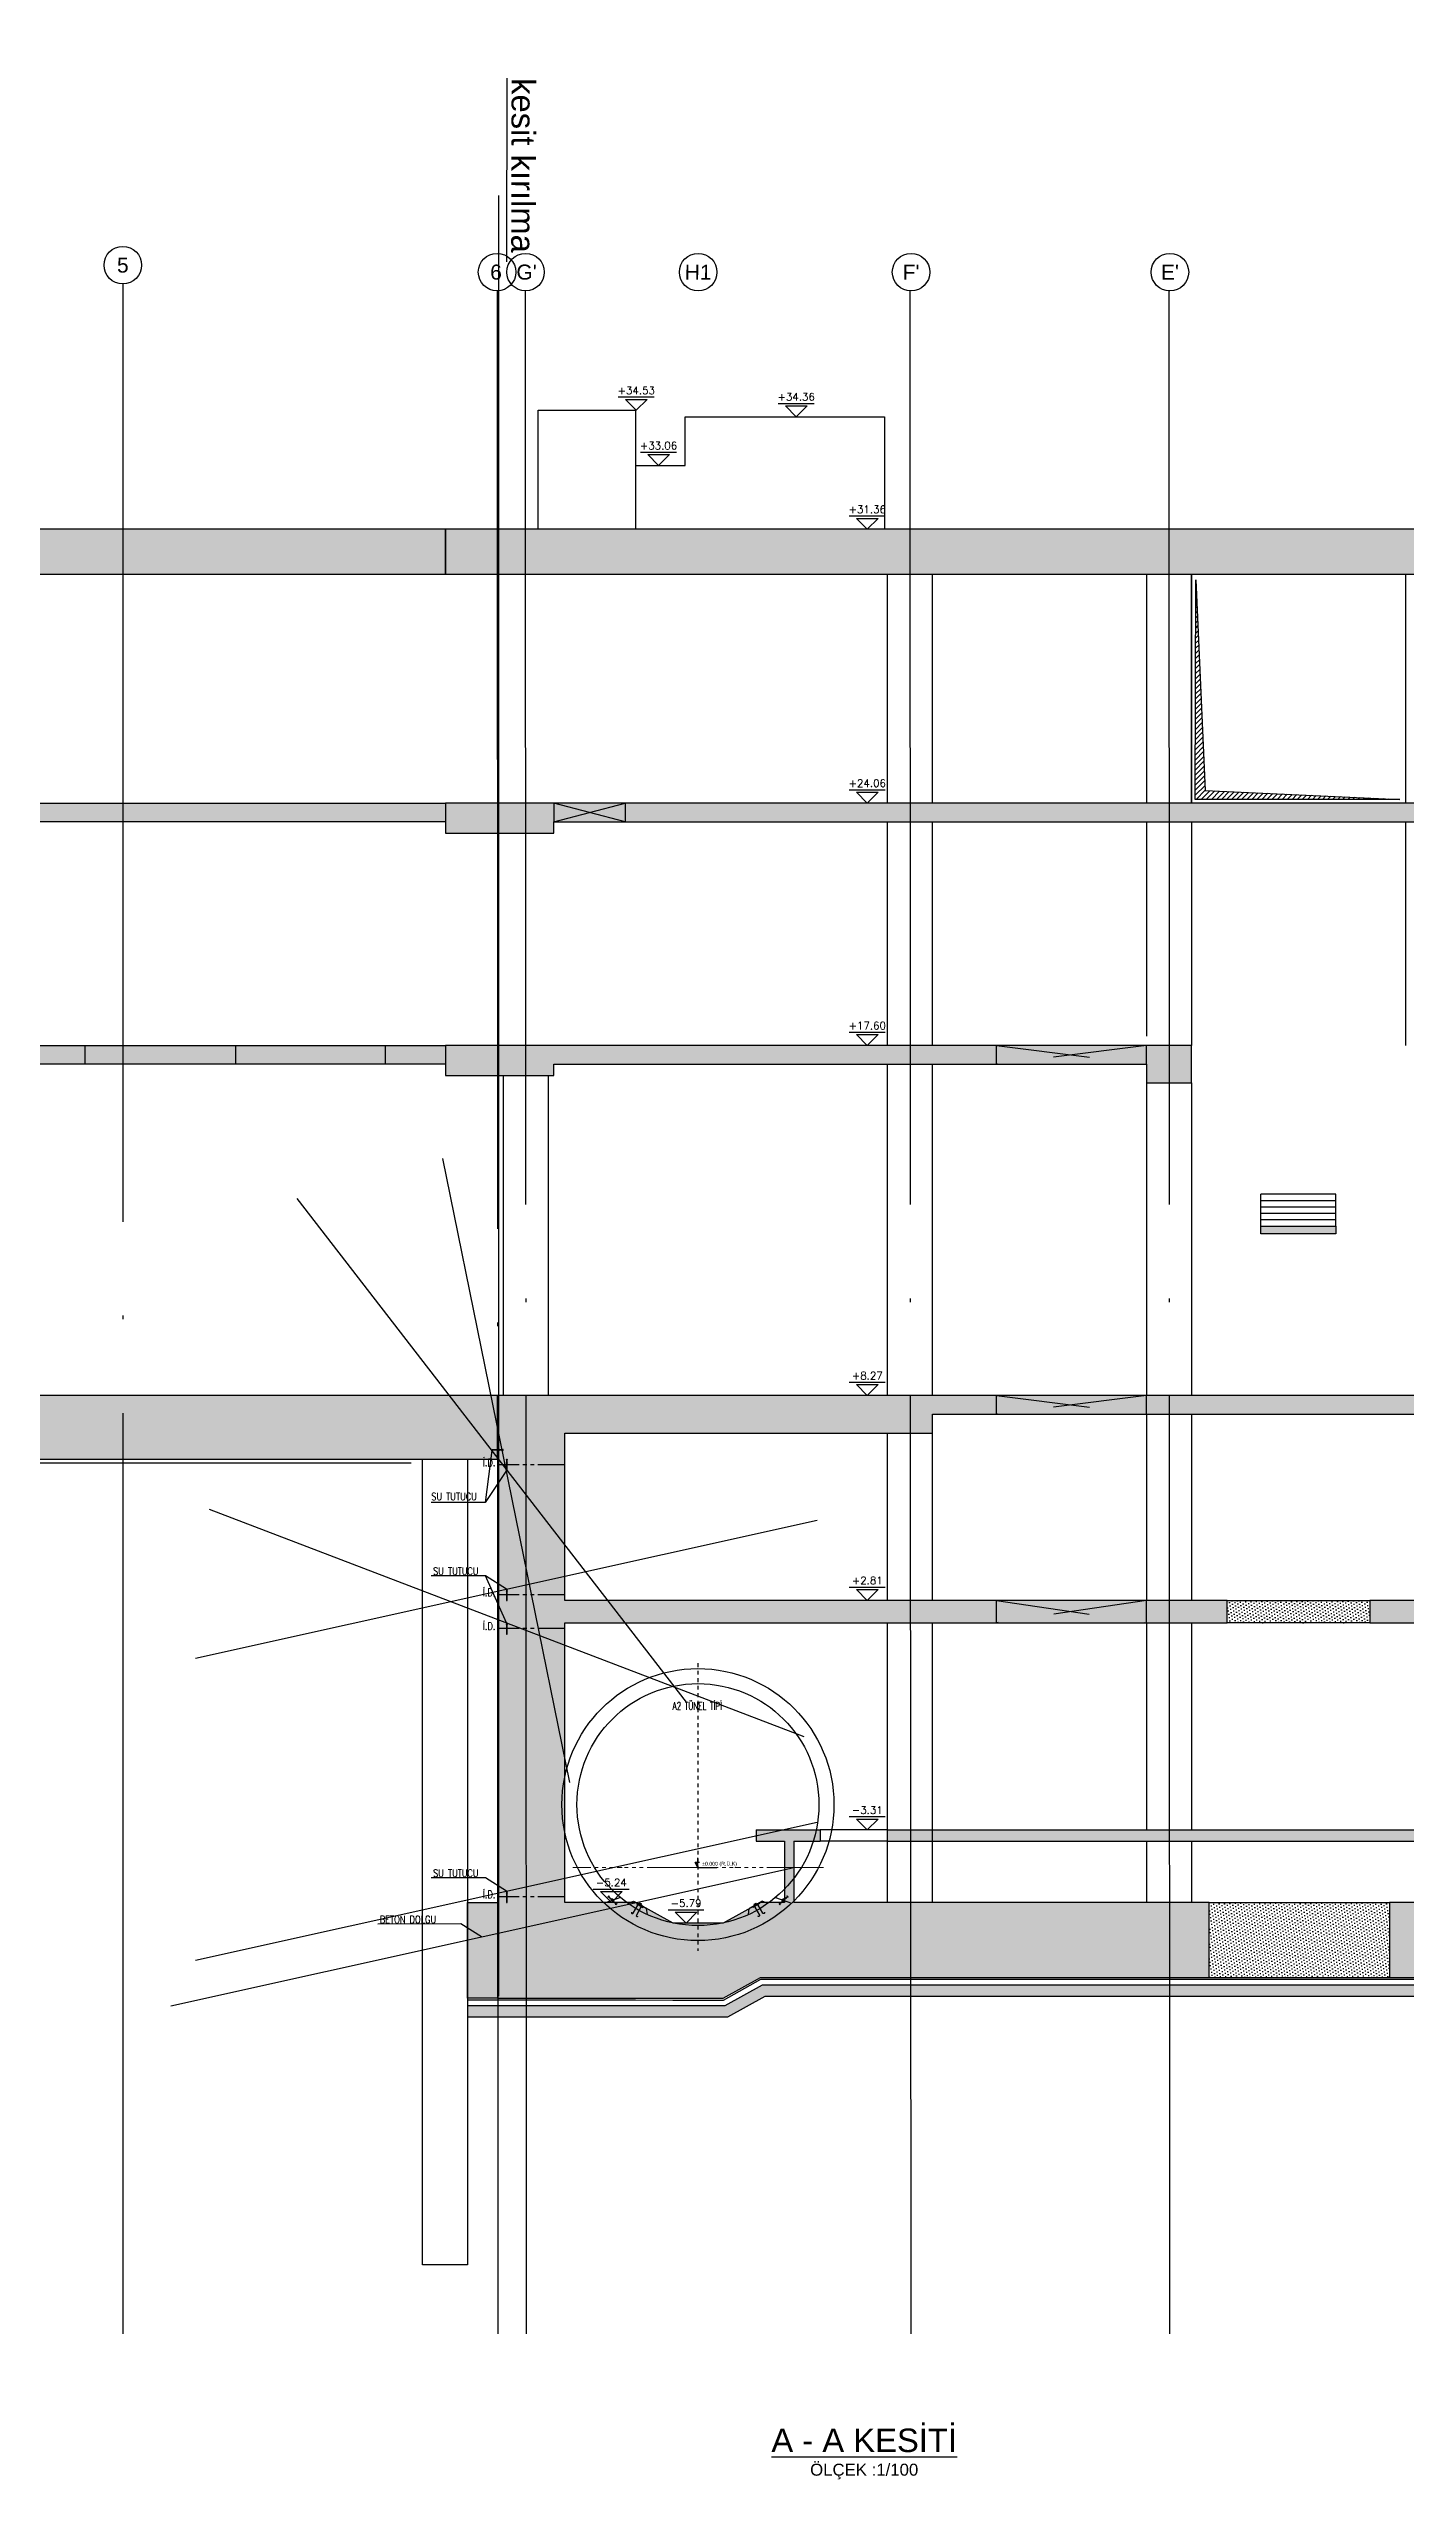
# Model space of a CAD drawing. Header units: millimetres. Extents: x 400408 to 401121, y 4543945 to 4544109.
# Drawn here: x 400607 to 400643.1, y 4543945 to 4544009.8 of the extents above; entities that cross this region are included whole.
import ezdxf
from ezdxf.enums import TextEntityAlignment as Align

# ---------------------------------------------------------------- set-up
doc = ezdxf.new("R2010")
doc.units = ezdxf.units.MM
for name, pattern in [('ACAD_ISO05W100', [33, 24, -3, 0, -3, 0, -3]), ('AKS', [3, 2.5, -0.25, 0, -0.25]), ('CIZGI', [0.4, 0.25, -0.15]), ('CONTINU', [0]), ('DASHDOT', [1, 0.5, -0.25, 0, -0.25]), ('DASHDOT2', [0.5, 0.25, -0.125, 0, -0.125]), ('HIDDEN2', [4.762499999999999, 3.175, -1.5875])]:
    doc.linetypes.add(name, pattern=pattern)
for name, color, linetype in [('aks prota', 2, 'AKS'), ('AXIS', 8, 'DASHDOT2'), ('boşluk prota', 2, 'Continuous'), ('boşluk taraması prota', 252, 'Continuous'), ('caks prota', 4, 'Continuous'), ('görünüş prota', 4, 'Continuous'), ('iderzi_PROTA', 3, 'Continuous'), ('inşaat derzi prota', 11, 'Continuous'), ('KALIP', 1, 'Continuous'), ('kesik prota', 2, 'CIZGI'), ('kesit prota', 1, 'Continuous'), ('kesit tarama prota', 252, 'Continuous'), ('KOT', 7, 'Continuous'), ('kot prota', 4, 'Continuous'), ('LINE V2', 7, 'Continuous'), ('not prota', 2, 'Continuous'), ('not yazısı prota', 6, 'Continuous'), ('not çizgisi prota', 4, 'Continuous'), ('OLCU', 5, 'Continuous'), ('PRT-CST-rc_level', 6, 'Continuous'), ('PRT-CST-rc_levermark', 4, 'Continuous'), ('st_s_su tutucu', 2, 'Continuous'), ('st_s_ölçü', 4, 'Continuous'), ('t35 prota', 3, 'Continuous'), ('taks prota', 7, 'Continuous'), ('tplan prota', 7, 'Continuous'), ('WATER STOP_B', 5, 'Continuous')]:
    doc.layers.add(name, color=color, linetype=linetype)
doc.layers.add('PRT-Geo-Axis', color=12, linetype='DASHDOT', lineweight=18)
doc.layers.add('PRT-KD-kazik', color=172, linetype='Continuous', lineweight=25)
doc.styles.add('Arial', font='Arial.ttf')
doc.styles.add('OLCU', font='romanstw.shx')
doc.styles.add('SIMPLXTW', font='simplxtw.shx', dxfattribs={"width": 0.6, "height": 125})
doc.styles.add('TAKS', font='Arial Unicode.ttf')
doc.styles.add('TEXT250', font='romanstw.shx', dxfattribs={"width": 0.8, "height": 25})
doc.styles.add('TSIMPLEX', font='romanstw.shx')
doc.styles.add('TUNNELCONSULT', font='Arial.ttf')
doc.dimstyles.new('1-50', dxfattribs={"dimtxt": 10, "dimasz": 4, "dimexe": 4, "dimexo": 8, "dimgap": 4, "dimtad": 1, "dimdec": 1, "dimrnd": 0.05, "dimzin": 9, "dimdsep": 46, "dimtxsty": 'OLCU', "dimblk1": 'OBLIQUE', "dimblk2": 'OBLIQUE', "dimsah": 1, "dimcen": 2, "dimdle": 4, "dimclrd": 4, "dimclre": 4, "dimclrt": 3, "dimadec": 1, "dimazin": 0, "dimtfac": 1, "dimtdec": 1, "dimtix": 1, "dimtmove": 2, "dimatfit": 3, "dimldrblk": 'OBLIQUE', "dimfxl": 1, "dimtvp": 1, "dimtolj": 1, "dimtzin": 1, "dimarcsym": 0})
pattern_1 = [(35.99999999998597, (401072.5913546431, 4543652.448542622), (-0.01454759243643788, 0.08754345112887252), [0, -0.07937499999999999])]

# ---------------------------------------------------------------- blocks, each defined once
blk = doc.blocks.new('KOTK5')
at = {"layer": 'PRT-CST-rc_levermark'}
blk.add_line((216.6666666667443, 160), (-213.3333333332557, 160), dxfattribs=at)
blk.add_lwpolyline([(130, 130), (-130, 130), (0, 0)], close=True, dxfattribs=at)
at = {"layer": 'PRT-CST-rc_level', "style": 'OLCU'}
blk.add_attdef('000.00', text='', height=90, dxfattribs=at).set_placement((0, 193.1381784435362), align=Align.CENTER)
blk = doc.blocks.new('_Oblique')
at = {"layer": 'st_s_ölçü', "lineweight": -2}
blk.add_line((-0.5, -0.5), (0.5, 0.5), dxfattribs=at)
blk = doc.blocks.new('D')
at = {"layer": 'st_s_su tutucu', "linetype": 'CONTINU', "ltscale": 0.2}
for p, q in [((-39987.83090962706, 52508.18991963421), (-39992.63090966878, 52508.18991966914)), ((-39992.63090966878, 52508.18991966914), (-39992.63090980848, 52507.38991968935)), ((-39992.63090980848, 52507.38991968935), (-39990.63090962501, 52506.05655179494)), ((-39990.6309096902, 52498.50671976196), (-39991.53117650332, 52498.50671977942)), ((-39991.53117650332, 52498.50671977942), (-39991.53117639622, 52497.87311976865)), ((-39991.53117639622, 52497.87311976865), (-39990.63090970417, 52497.87311978029)), ((-39990.63090980196, 52488.50671968629), (-39991.53117661508, 52488.50671963972)), ((-39991.53117661508, 52488.50671963972), (-39991.53117662905, 52487.87311965806)), ((-39991.53117662905, 52487.87311965806), (-39990.630909937, 52487.87311964059)), ((-39990.63090962501, 52506.05655179494), (-39990.6309096902, 52498.50671976196)), ((-39990.63090970417, 52497.87311978029), (-39990.63090980196, 52488.50671968629)), ((-39990.630909937, 52487.87311964059), (-39990.63090992199, 52478.65671955824)), ((-39989.83090974534, 52506.05655187643), (-39987.83090964103, 52507.38991968935)), ((-39989.83090955907, 52498.50671965136), (-39989.83090974534, 52506.05655187643)), ((-39988.9306429881, 52498.50671966883), (-39989.83090955907, 52498.50671965136)), ((-39989.83090992229, 52488.50671961062), (-39989.83090981984, 52497.87311973373)), ((-39989.83090981984, 52497.87311973373), (-39988.93064300207, 52497.87311962313)), ((-39988.93064335132, 52488.50671965136), (-39989.83090992229, 52488.50671961062)), ((-39989.83091007002, 52478.65671960481), (-39989.8309099316, 52487.87311978029)), ((-39989.8309099316, 52487.87311978029), (-39988.93064311383, 52487.87311964059)), ((-39988.93064300207, 52497.87311962313), (-39988.9306429881, 52498.50671966883)), ((-39988.93064311383, 52487.87311964059), (-39988.93064335132, 52488.50671965136)), ((-39987.83090964103, 52507.38991968935), (-39987.83090962706, 52508.18991963421)), ((-39992.63090980848, 52448.98991960261), (-39990.63090962501, 52450.32328749701)), ((-39992.63090966878, 52448.18991962282), (-39992.63090980848, 52448.98991960261)), ((-39987.83090962706, 52448.18991965774), (-39992.63090966878, 52448.18991962282)), ((-39990.63090992199, 52478.65671955824), (-39991.93117670823, 52478.6567195757)), ((-39991.93117670823, 52478.6567195757), (-39991.93117659182, 52477.72311959402)), ((-39991.93117659182, 52477.72311959402), (-39990.63090987367, 52477.72311951835)), ((-39991.53117661508, 52467.87311965223), (-39991.53117662905, 52468.5067196339)), ((-39991.53117662905, 52468.5067196339), (-39990.630909937, 52468.50671965136)), ((-39990.63090980196, 52467.87311960567), (-39991.53117661508, 52467.87311965223)), ((-39991.53117650332, 52457.87311951254), (-39991.53117639622, 52458.50671952331)), ((-39991.53117639622, 52458.50671952331), (-39990.63090970417, 52458.50671951166)), ((-39990.6309096902, 52457.87311953), (-39991.53117650332, 52457.87311951254)), ((-39990.630909937, 52468.50671965136), (-39990.63090992199, 52477.72311973372)), ((-39990.63090970417, 52458.50671951166), (-39990.63090980196, 52467.87311960567)), ((-39990.63090962501, 52450.32328749701), (-39990.6309096902, 52457.87311953)), ((-39988.53064343977, 52478.65671965137), (-39989.83091007002, 52478.65671960481)), ((-39989.83090998934, 52477.72311965805), (-39988.53064344908, 52477.72311964058)), ((-39989.83091007002, 52477.72311968715), (-39989.8309099316, 52468.50671951166)), ((-39989.8309099316, 52468.50671951166), (-39988.93064311383, 52468.50671965136)), ((-39988.93064335132, 52467.87311964059), (-39989.83090992229, 52467.87311968134)), ((-39989.83090992229, 52467.87311968134), (-39989.83090981984, 52458.50671955823)), ((-39989.83090981984, 52458.50671955823), (-39988.93064300207, 52458.50671966883)), ((-39988.9306429881, 52457.87311962313), (-39989.83090955907, 52457.87311964059)), ((-39989.83090955907, 52457.87311964059), (-39989.83090974534, 52450.32328741552)), ((-39989.83090974534, 52450.32328741552), (-39987.83090964103, 52448.98991960261)), ((-39988.93064311383, 52468.50671965136), (-39988.93064335132, 52467.87311964059)), ((-39988.93064300207, 52458.50671966883), (-39988.9306429881, 52457.87311962313)), ((-39988.53064344908, 52477.72311964058), (-39988.53064343977, 52478.65671965137)), ((-39987.83090964103, 52448.98991960261), (-39987.83090962706, 52448.18991965774))]:
    blk.add_line(p, q, dxfattribs=at)
blk = doc.blocks.new('KESITKOT')
at = {"layer": 'KOT', "linetype": 'Continuous'}
h = blk.add_hatch(dxfattribs=at)
h.set_pattern_fill('ANSI31', color=5, scale=200, angle=45, style=0)
h.set_pattern_definition([(90, (63253.65262141547, -35392.01672234735), (25, 5.329070518200751e-15), [])])
h.paths.add_polyline_path([(-149.9999999999854, 259.8076211353182), (1.455191522836685e-11, 259.8076211353182), (1.455191522836685e-11, 0)])
at = {"layer": 'KOT', "color": 4, "linetype": 'Continuous'}
for p, q in [((75, 259.8076211353182), (-150, 259.8076211353182)), ((0, 0), (-150, 259.8076211353182)), ((0, 0), (0, 519.6152422706364)), ((0, 0), (1000.000000000007, 0))]:
    blk.add_line(p, q, dxfattribs=at)
at = {"layer": 'KOT', "color": 7, "linetype": 'Continuous', "style": 'SIMPLXTW', "width": 0.7}
blk.add_attdef('%%P0.000', (216.1604628276546, 100), '', height=200, dxfattribs=at)
blk = doc.blocks.new('A$C05c5180b')
at = {"layer": 'AXIS', "color": 8, "linetype": 'DASHDOT', "ltscale": 3}
blk.add_line((909.3912549589586, 7722.44834685266), (909.3912549589586, 60.11717005832179), dxfattribs=at)
at = {"layer": 'KALIP'}
for p, q in [((-1158.216603603883, 1480.347913935642), (-1584.995128196402, 1325.013234358143)), ((-955.1455081848253, 1323.956508458934), (-805.5578237442824, 1383.127896259837)), ((-805.5578237442824, 1383.127896259837), (-459.0858499222377, 1183.234996546445)), ((2624.251440935739, 1383.127896259837), (2277.779467113636, 1183.234996546445)), ((2773.87997485706, 1323.94034990633), (2624.251440935739, 1383.127896259837)), ((2976.999113512487, 1480.347913935642), (3403.777638114319, 1325.013234358143)), ((-435.4375488256046, 1024.117156507506), (-459.0858499222377, 1183.234996546445)), ((2254.126142296038, 1024.083354348644), (2277.779467113636, 1183.234996546445))]:
    blk.add_line(p, q, dxfattribs=at)
at = {"layer": 'KALIP', "elevation": 1.568325220887654e-10}
for points in [[(-638.3178820060275, 1332.820720274904), (-658.307197091257, 1298.173479363119), (-606.3364765754086, 1268.18941344331), (-586.3470859328227, 1302.836785317777)], [(2457.011499197484, 1332.820720274904), (2477.000814282655, 1298.173479363119), (2425.030093766836, 1268.18941344331), (2405.04070312425, 1302.836785317777)]]:
    blk.add_lwpolyline(points, close=True, dxfattribs=at)
at = {"layer": 'KALIP'}
for radius in [3625.000000001637, 3225.000000001637]:
    blk.add_circle((909.3912549589586, 3955.348112577434), radius, dxfattribs=at)
at = {"layer": 'LINE V2', "color": 4, "elevation": 1.568325220887654e-10}
for points in [[(-728.9344752744364, 1315.831072640387), (-555.6984883634141, 1215.884622783684), (-545.7038433777343, 1233.208221474786), (-718.9398302887857, 1333.154671331489)], [(2547.628092465893, 1315.831072640387), (2374.392105554842, 1215.884622783684), (2364.397460569191, 1233.208221474786), (2537.633447480213, 1333.154671331489)]]:
    blk.add_lwpolyline(points, close=True, dxfattribs=at)
for points in [[(-861.3635213346279, 1086.293389983126, 0.9999999999999999), (-818.0545246068796, 1061.306777518941), (-695.6201235323388, 1273.5208614851, -0.414213562373095), (-668.3018798556004, 1280.849815190537), (-616.3310837822792, 1250.865880233527, -0.414213562373095), (-609.0021300768421, 1223.547636556745), (-731.436531151383, 1011.3335525906, 0.9999999999999999), (-688.1275344195601, 986.3469401240873, -0.9999999999999999)], [(2680.057138526085, 1086.293389983126, -0.9999999999999999), (2636.748141798336, 1061.306777518941), (2514.313740723795, 1273.5208614851, 0.414213562373095), (2486.995497046999, 1280.849815190537), (2435.024700973678, 1250.865880233527, 0.414213562373095), (2427.695747268241, 1223.547636556745), (2550.130148342781, 1011.3335525906, -0.9999999999999999), (2506.821151611017, 986.3469401240873, 0.9999999999999999)]]:
    blk.add_lwpolyline(points, format="xyb", dxfattribs=at)
at = {"layer": 'PRT-Geo-Axis', "linetype": 'DASHDOT', "ltscale": 3}
blk.add_line((4252.075579508499, 2280.348112586751), (-2415.337623733329, 2280.348112586747), dxfattribs=at)
at = {"layer": 'WATER STOP_B', "color": 3}
for points in [[(-1339.394592402969, 1404.533478117613, 0.5773502691895264), (-1338.563254702429, 1407.896345588633), (-1367.678902246902, 1435.901010371617, 0.5773502691896774), (-1371.006899756656, 1434.939536203816), (-1377.564772060156, 1408.412102845774, -0.5773502691898074), (-1380.892769569866, 1407.450628678002), (-1419.009971933134, 1444.113370697327), (-1423.690610489663, 1439.247044906377), (-1427.115489067583, 1442.541238392889), (-1422.434850510894, 1447.407564183657), (-1449.637249548163, 1473.571985399685), (-1454.317888104735, 1468.705659608793), (-1457.742766682612, 1471.999853095287), (-1453.062128125937, 1476.866178886157), (-1470.262310319697, 1493.410043686126), (-1487.868070861383, 1489.531594276574), (-1492.192412500066, 1493.690929486813), (-1467.236401238682, 1519.636979319323), (-1462.912059599825, 1515.477644109124), (-1466.102975109548, 1497.734385325213), (-1448.902792915716, 1481.190520524946), (-1444.222154359217, 1486.056846315747), (-1440.797275781253, 1482.762652829184), (-1445.477914337811, 1477.896327038306), (-1418.275515300644, 1451.731905822464), (-1413.594876744086, 1456.598231613334), (-1410.169998166166, 1453.304038126793), (-1414.850636722724, 1448.43771233593), (-1383.391193850926, 1418.178685792212, 0.5773502691899163), (-1380.06319634126, 1419.140159959941), (-1373.78243660451, 1444.546637494404, -0.5773502691894145), (-1370.454439094799, 1445.508111662122), (-1328.855492504255, 1405.496480362697, -0.5773502691898413), (-1329.686830204781, 1402.133612891666), (-1354.829865038613, 1394.86967161149, 0.5773502691890604), (-1355.661202739095, 1391.506804140474), (-1324.201759867297, 1361.247777596687), (-1319.521121310696, 1366.114103387543), (-1316.096242732703, 1362.819909901027), (-1320.776881289363, 1357.953584110179), (-1293.574482252297, 1331.789162894293), (-1288.893843695594, 1336.655488685061), (-1285.468965117645, 1333.361295198512), (-1290.149603674334, 1328.494969407708), (-1272.949421480414, 1311.951104607484), (-1255.343660938932, 1315.829554017389), (-1251.019319300191, 1311.67021880703), (-1275.975330561603, 1285.724168974415), (-1280.299672200374, 1289.88350418468), (-1277.108756690868, 1307.626762968932), (-1294.308938884627, 1324.170627768959), (-1298.989577441171, 1319.304301978085), (-1302.414456019018, 1322.598495464601), (-1297.733817462387, 1327.464821255366), (-1324.936216499598, 1353.629242471434), (-1329.616855056142, 1348.762916680564), (-1333.041733634003, 1352.05711016705), (-1328.361095077344, 1356.923435957873), (-1366.478297440597, 1393.586177977104, -0.5773502691892097), (-1365.646959740101, 1396.949045448149)], [(3158.177102320886, 1404.533478117613, -0.5773502691895264), (3157.345764620346, 1407.896345588633), (3186.461412164819, 1435.901010371617, -0.5773502691896774), (3189.789409674573, 1434.939536203816), (3196.347281978073, 1408.412102845774, 0.5773502691898074), (3199.675279487783, 1407.450628678002), (3237.792481851051, 1444.113370697327), (3242.47312040758, 1439.247044906377), (3245.8979989855, 1442.541238392889), (3241.217360428811, 1447.407564183657), (3268.41975946608, 1473.571985399685), (3273.100398022652, 1468.705659608793), (3276.525276600529, 1471.999853095287), (3271.844638043855, 1476.866178886157), (3289.044820237614, 1493.410043686126), (3306.6505807793, 1489.531594276574), (3310.974922417983, 1493.690929486813), (3286.0189111566, 1519.636979319323), (3281.694569517742, 1515.477644109124), (3284.885485027466, 1497.734385325213), (3267.685302833634, 1481.190520524946), (3263.004664277134, 1486.056846315747), (3259.57978569917, 1482.762652829184), (3264.260424255728, 1477.896327038306), (3237.058025218561, 1451.731905822464), (3232.377386662003, 1456.598231613334), (3228.952508084083, 1453.304038126793), (3233.633146640641, 1448.43771233593), (3202.173703768844, 1418.178685792212, -0.5773502691899163), (3198.845706259177, 1419.140159959941), (3192.564946522427, 1444.546637494404, 0.5773502691894145), (3189.236949012717, 1445.508111662122), (3147.638002422173, 1405.496480362697, 0.5773502691898413), (3148.469340122698, 1402.133612891666), (3173.61237495653, 1394.86967161149, -0.5773502691890604), (3174.443712657012, 1391.506804140474), (3142.984269785215, 1361.247777596687), (3138.303631228613, 1366.114103387543), (3134.87875265062, 1362.819909901027), (3139.55939120728, 1357.953584110179), (3112.356992170215, 1331.789162894293), (3107.676353613511, 1336.655488685061), (3104.251475035562, 1333.361295198512), (3108.932113592251, 1328.494969407708), (3091.731931398332, 1311.951104607484), (3074.126170856849, 1315.829554017389), (3069.801829218108, 1311.67021880703), (3094.75784047952, 1285.724168974415), (3099.082182118291, 1289.88350418468), (3095.891266608785, 1307.626762968932), (3113.091448802545, 1324.170627768959), (3117.772087359088, 1319.304301978085), (3121.196965936935, 1322.598495464601), (3116.516327380305, 1327.464821255366), (3143.718726417515, 1353.629242471434), (3148.399364974059, 1348.762916680564), (3151.824243551921, 1352.05711016705), (3147.143604995261, 1356.923435957873), (3185.260807358514, 1393.586177977104, 0.5773502691892097), (3184.429469658018, 1396.949045448149)]]:
    blk.add_lwpolyline(points, format="xyb", close=True, dxfattribs=at)
at = {"layer": 'OLCU'}
ref = blk.add_blockref('KESITKOT', (909.3912549589586, 2280.348112586749), dxfattribs=dict(at, xscale=0.4999999999987873, yscale=0.4999999999987873, zscale=0.4999999999987873))
ref.add_attrib('%%P0.000', '%%P0.000 (R.Ü.K)', (1017.471486372786, 2330.348112586749), dxfattribs={"layer": 'KOT', "color": 1, "linetype": 'Continuous', "height": 100, "style": 'TUNNELCONSULT'})
at = {"layer": 'not prota', "style": 'TEXT250', "width": 0.7}
blk.add_text('A2 TÜNEL TİPİ', height=200, dxfattribs=at).set_placement((891.3685132012033, 6585.382700727812), align=Align.MIDDLE_CENTER)

msp = doc.modelspace()

# ---------------------------------------------------------------- hatches: boundary and pattern name
at = {"layer": 'boşluk taraması prota', "ltscale": 2}
h = msp.add_hatch(dxfattribs=at)
h.set_pattern_fill('ANSI31', color=256, scale=0.03, angle=-3.318590754639033e-11, style=0)
h.set_pattern_definition([(44.99999999996676, (399935.3032164125, 4543578.500397612), (-0.06735192090797963, 0.06735192090805767), [])])
h.paths.add_polyline_path([(400637.5414082185, 4543995.63605082), (400637.793693764, 4543990.02569991), (400642.9775949974, 4543989.788345274), (400637.5275949974, 4543989.788345274)])
at = {"layer": 'kesit tarama prota'}
h = msp.add_hatch(color=256, dxfattribs=at)
h.dxf.hatch_style = 1
h.paths.add_polyline_path([(400617.5417385608, 4543996.988345273), (400581.4643652802, 4543996.988345273), (400581.4643652801, 4543980.698343638), (400581.0643652802, 4543980.698345273), (400581.0643652802, 4543980.298345272), (400582.6643652801, 4543980.298345272), (400582.6643652801, 4543982.728345273), (400582.8920645024, 4543982.728345273), (400582.8920645024, 4543983.228345273), (400582.6643652801, 4543983.228345273), (400582.6643652801, 4543989.188345273), (400617.5417385608, 4543989.188345797), (400617.5417385608, 4543989.688345798), (400582.6643652801, 4543989.688345273), (400582.6643652801, 4543995.788345273), (400617.5417385608, 4543995.788345273)])
h = msp.add_hatch(color=256, dxfattribs=at)
h.dxf.hatch_style = 1
h.paths.add_polyline_path([(400661.6275965497, 4543996.988345273), (400617.5417385608, 4543996.988345273), (400617.5417385608, 4543995.788345273), (400660.1275965497, 4543995.788345273), (400660.1275965497, 4543973.898806259), (400659.8275965496, 4543973.898806259), (400659.8275965496, 4543968.438345272), (400642.1776252344, 4543968.438345273), (400642.1776252344, 4543967.838345272), (400650.6264709668, 4543967.838345272), (400650.6267896826, 4543967.238345396), (400651.2275949974, 4543967.238345396), (400651.2275949974, 4543967.838345272), (400653.6275965496, 4543967.838345272), (400653.6275965496, 4543966.538345273), (400654.2275965497, 4543966.538345273), (400654.2275965497, 4543967.838345272), (400659.8275965496, 4543967.838345272), (400659.8275965496, 4543960.388345272), (400657.9360323757, 4543960.388345272), (400656.9467368784, 4543959.838341961), (400655.606647625, 4543959.838341961), (400654.6173484817, 4543960.388345272), (400653.9770170245, 4543960.388345272), (400653.9770170245, 4543962.018345272), (400654.727594998, 4543962.018345272), (400654.727594998, 4543962.318345273), (400653.0276280733, 4543962.318345273), (400653.0276280733, 4543962.018345272), (400653.7270170318, 4543962.018345272), (400653.7270170318, 4543960.388345272), (400642.7018709704, 4543960.388345272), (400642.7018709704, 4543958.388345272), (400654.098772791, 4543958.388345272), (400655.0880719344, 4543957.838341961), (400657.4653142396, 4543957.838341961), (400658.4546097369, 4543957.838345272), (400661.6275965497, 4543957.838345272)])
h = msp.add_hatch(color=256, dxfattribs=at)
h.dxf.hatch_style = 1
h.paths.add_polyline_path([(400654.5275965498, 4543989.688315195), (400617.5417385608, 4543989.688346444), (400617.5417385608, 4543988.888345778), (400620.4280279036, 4543988.888345778), (400620.4280279036, 4543989.18834501), (400654.0275970218, 4543989.188315633), (400654.0275965495, 4543988.688200257), (400654.5275965485, 4543988.688200257)])
h = msp.add_hatch(dxfattribs=at)
h.set_pattern_fill('DOTS', color=2, scale=0.04999999999999999, angle=35.99999999998597)
h.set_pattern_definition(pattern_1)
h.paths.add_polyline_path([(400607.9420715999, 4543983.228345273), (400599.9420715997, 4543983.228345273), (400599.9420715997, 4543982.728345273), (400607.9420715999, 4543982.728345273)])
h.paths.add_polyline_path([(400615.9416740153, 4543983.228345273), (400611.9420715997, 4543983.228345273), (400611.9420715997, 4543982.728345273), (400615.9416740153, 4543982.728345273)])
h = msp.add_hatch(color=256, dxfattribs=at)
h.dxf.hatch_style = 1
h.paths.add_polyline_path([(400607.9420715999, 4543983.228345273), (400611.9420715997, 4543983.228345273), (400611.9420715997, 4543982.728345273), (400607.9420715999, 4543982.728345273)])
h = msp.add_hatch(color=256, dxfattribs=at)
h.dxf.hatch_style = 1
h.paths.add_polyline_path([(400615.9416740153, 4543983.228345273), (400617.5417385608, 4543983.228345273), (400617.5417385608, 4543982.728345273), (400615.9416740153, 4543982.728345273)])
h = msp.add_hatch(color=256, dxfattribs=at)
h.dxf.hatch_style = 1
h.paths.add_polyline_path([(400637.4276821374, 4543983.228345273), (400617.5417385608, 4543983.228345273), (400617.5417385608, 4543982.428345273), (400620.4280279036, 4543982.428345273), (400620.4280279036, 4543982.728345273), (400636.2275950006, 4543982.728345273), (400636.2275949973, 4543982.228345273), (400637.4276821374, 4543982.228345273)])
h = msp.add_hatch(color=256, dxfattribs=at)
h.dxf.hatch_style = 1
h.paths.add_polyline_path([(400641.2746821328, 4543978.410645274), (400639.2746821329, 4543978.410645274), (400639.2746821329, 4543978.210645273), (400641.2746821328, 4543978.210645273)], flags=17)
h = msp.add_hatch(color=256, dxfattribs=at)
h.dxf.hatch_style = 1
h.paths.add_polyline_path([(400618.9275949975, 4543973.898345273), (400582.6643652801, 4543973.898345273), (400582.6643652801, 4543974.598338735), (400581.06436528, 4543974.598346907), (400581.06436528, 4543974.198346907), (400581.4643652801, 4543974.198346907), (400581.4643652801, 4543972.198345273), (400618.9275949975, 4543972.198345273)])
h = msp.add_hatch(color=256, dxfattribs=at)
h.dxf.hatch_style = 1
h.paths.add_polyline_path([(400654.2275949972, 4543973.898345273), (400618.9275949975, 4543973.898345273), (400618.9275949975, 4543957.838345272), (400624.9413176618, 4543957.838345272), (400625.9369253646, 4543958.388345272), (400637.9018709689, 4543958.388345272), (400637.9018709689, 4543960.388345272), (400626.8270178208, 4543960.388345272), (400626.8270178208, 4543962.018345272), (400627.5280944297, 4543962.018345272), (400627.5280944297, 4543962.318345273), (400625.8275949973, 4543962.318345273), (400625.8275949973, 4543962.018345272), (400626.5770178282, 4543962.018345272), (400626.5770178282, 4543960.388345272), (400625.9369253646, 4543960.388345272), (400624.9413176618, 4543959.83533184), (400623.6120619539, 4543959.83533184), (400622.6173521275, 4543960.388345272), (400620.7275949974, 4543960.388345272), (400620.7275949974, 4543967.838345272), (400638.3776252331, 4543967.838345272), (400638.3776252331, 4543968.438345273), (400620.7275949986, 4543968.438345273), (400620.7275949986, 4543972.898345273), (400630.5275949975, 4543972.898345273), (400630.5275949975, 4543973.398345273), (400654.2275949972, 4543973.398345273)])
h = msp.add_hatch(dxfattribs=at)
h.set_pattern_fill('DOTS', color=2, scale=0.04999999999999999, angle=35.99999999998597)
h.set_pattern_definition(pattern_1)
h.paths.add_polyline_path([(400638.3776252331, 4543968.438345273), (400638.3776252331, 4543967.838345272), (400642.1776252344, 4543967.838345272), (400642.1776252344, 4543968.438345273)])
h = msp.add_hatch(color=256, dxfattribs=at)
h.dxf.hatch_style = 1
h.paths.add_polyline_path([(400651.2276271574, 4543962.318345273), (400629.3275949975, 4543962.318345273), (400629.3275949975, 4543962.018345272), (400651.2276271574, 4543962.018345272)])
h = msp.add_hatch(color=256, dxfattribs=at)
h.dxf.hatch_style = 1
h.paths.add_polyline_path([(400618.9275949975, 4543960.388345272), (400618.1275965513, 4543960.38834527), (400618.1275965513, 4543957.838345272), (400618.9275949975, 4543957.838345272)])
h = msp.add_hatch(dxfattribs=at)
h.set_pattern_fill('DOTS', color=2, scale=0.04999999999999999, angle=35.99999999998597)
h.set_pattern_definition([(35.99999999998597, (400679.3246559628, 4543652.448542622), (-0.01454759243643788, 0.08754345112887252), [0, -0.07937499999999999])])
h.paths.add_polyline_path([(400642.7018709704, 4543960.388345272), (400637.9018709689, 4543960.388345272), (400637.9018709689, 4543958.388345272), (400642.7018709704, 4543958.388345272)])
h = msp.add_hatch(dxfattribs=at)
h.set_pattern_fill('AR-CONC', color=253, scale=0.001, angle=-3.318590754639033e-11)
h.set_pattern_definition([(49.99999999996679, (401072.5913546429, 4543652.448542622), (0.1821846689959948, -0.01593908553900858), [0.01904999999999994, -0.2095499999999993]), (354.9999999999667, (401072.5913546429, 4543652.448542622), (-0.03524342142485872, 0.1910568452390556), [0.01523999999999996, -0.1676405841699993]), (100.4514446999667, (401072.6065366499, 4543652.447214369), (0.1469412470904547, 0.17511775191211), [0.01619000879999999, -0.1780902445999999]), (46.18419999996681, (401072.5913546429, 4543652.499342622), (0.2710790408921057, -0.04204232793288412), [0.028575, -0.314325]), (96.63555760996665, (401072.6139445429, 4543652.495839122), (0.2374041340516463, 0.2474261245975841), [0.02428502313999998, -0.2671356081599999]), (351.1841511699668, (401072.5913546429, 4543652.499342622), (0.2374041340651203, 0.2474261245853952), [0.02285996707, -0.2514597319199999]), (20.9999999999668, (401072.6167546429, 4543652.486642621), (0.1516143912690733, -0.1022651981871754), [0.01904999999999994, -0.2095499999999994]), (325.9999999999668, (401072.6167546429, 4543652.486642621), (0.06180202834775373, 0.1841879661222835), [0.01523999999999999, -0.1676399999999998]), (71.45144499996682, (401072.6293891755, 4543652.478120522), (0.2134164192787636, 0.08192276888578164), [0.01619000880000001, -0.1780899376]), (37.49999999996677, (401072.5913546429, 4543652.448542622), (0.003088603250640793, 0.08455503887315134), [0, -0.1656079999999998, 0, -0.1701799999999998, 0, -0.1682749999999998]), (7.499999999966815, (401072.5913546429, 4543652.448542622), (0.06681966251036377, 0.1001805748180808), [0, -0.0970279999999996, 0, -0.1617979999999992, 0, -0.06413499999999972]), (327.4999999999667, (401072.5347126428, 4543652.448542622), (0.1355905951668681, -0.005728743992751965), [0, -0.06349999999999999, 0, -0.1981199999999999, 0, -0.26289]), (317.4999999999667, (401072.5093126429, 4543652.448542622), (0.1481291813860328, 0.02542649103324725), [0, -0.08255, 0, -0.131572, 0, -0.18669])])
h.paths.add_polyline_path([(400654.046915222, 4543958.188345273), (400625.988742219, 4543958.188345273), (400624.9931345162, 4543957.63533184), (400623.5602042179, 4543957.63533184), (400622.5654943914, 4543957.638345272), (400618.1275965535, 4543957.638345273), (400618.1275965535, 4543957.338345272), (400622.4877077873, 4543957.338345272), (400623.4824176137, 4543957.33533184), (400625.0708597979, 4543957.33533184), (400626.0664675006, 4543957.888345272), (400653.9691288684, 4543957.888345272), (400654.9584280117, 4543957.338341961), (400657.5949585798, 4543957.338341961), (400658.5842540771, 4543957.338345272), (400662.4275963358, 4543957.338345272), (400662.4275963358, 4543957.638345272), (400658.5064674729, 4543957.638345272), (400657.5171719756, 4543957.63834196), (400655.0362143653, 4543957.63834196)])

# ---------------------------------------------------------------- linework, layer by layer
at = {"layer": 'aks prota', "ltscale": 10}
for p, q in [((400608.9424138282, 4544003.528703191), (400608.942413828, 4543948.887644826)), ((400618.917702121, 4544003.342611585), (400618.942413828, 4543948.887644826)), ((400619.7022687406, 4543948.887642422), (400619.6775570334, 4544003.342609181)), ((400629.9521482146, 4543948.887644826), (400629.9274365075, 4544003.342611585)), ((400636.8519603614, 4543948.887644826), (400636.8272486543, 4544003.342611585))]:
    msp.add_line(p, q, dxfattribs=at)
at = {"layer": 'boşluk prota', "ltscale": 0.05}
msp.add_lwpolyline([(400637.5414082185, 4543995.63605082), (400637.793693764, 4543990.02569991), (400642.9775949974, 4543989.788345274), (400637.5275949974, 4543989.788345274)], close=True, dxfattribs=at)
at = {"layer": 'caks prota', "ltscale": 0.05}
for centre in [(400608.9424138282, 4544004.028703191), (400618.917702121, 4544003.842611585), (400619.6775771976, 4544003.842609183), (400624.2775949971, 4544003.842000542), (400629.9521482144, 4544003.842000542), (400636.8519603613, 4544003.842000542)]:
    msp.add_circle(centre, 0.4999999999999999, dxfattribs=at)
at = {"layer": 'görünüş prota'}
for p, q in [((400620.0122761853, 4543996.988345273), (400620.0122848383, 4544000.158345273)), ((400622.6120003985, 4543996.988345273), (400622.6120003985, 4544000.158345273)), ((400629.2469969502, 4543999.988345273), (400629.2469969502, 4543996.988345273)), ((400629.3275949973, 4543989.688345273), (400629.3275949973, 4543995.788345273)), ((400630.5275949974, 4543989.688345273), (400630.5275949974, 4543995.788345273)), ((400636.2275949973, 4543995.788345273), (400636.2275949973, 4543989.688345273)), ((400637.4275949974, 4543995.788345273), (400637.4275949974, 4543989.688345273)), ((400643.1275949973, 4543995.788345273), (400643.1275949973, 4543989.688345274)), ((400629.3275949973, 4543983.228345274), (400629.3275949973, 4543989.188345273)), ((400630.5275949974, 4543983.228345274), (400630.5275949974, 4543989.188345273)), ((400636.2275949973, 4543989.188345273), (400636.2275949973, 4543983.478345273)), ((400637.4275949974, 4543989.188345273), (400637.4275949974, 4543983.228345274)), ((400643.1275949973, 4543989.188345274), (400643.1275949973, 4543983.228345274)), ((400619.077594997, 4543982.428345273), (400619.077594997, 4543973.898345273)), ((400620.2775949971, 4543982.428345273), (400620.2775949971, 4543973.898345273)), ((400629.3275949974, 4543973.898345273), (400629.3275949975, 4543982.728345273)), ((400630.5275949975, 4543973.898345273), (400630.5275949975, 4543982.728345273)), ((400636.2275949974, 4543982.228345273), (400636.2275949974, 4543973.898345273)), ((400637.4275949974, 4543982.228345273), (400637.4275949974, 4543973.898345273)), ((400636.2275949974, 4543973.398345273), (400636.2275949974, 4543968.438345273)), ((400637.4275949975, 4543973.398345273), (400637.4275949975, 4543968.438345273)), ((400629.3275949974, 4543968.438345273), (400629.3275949974, 4543972.898345273)), ((400630.5275949975, 4543968.438345273), (400630.5275949975, 4543972.898345273)), ((400629.3275949974, 4543962.318345273), (400629.3275949974, 4543967.838345272)), ((400630.5275949975, 4543962.318345273), (400630.5275949975, 4543967.838345272)), ((400636.2275949974, 4543967.838345272), (400636.2275949974, 4543962.318345273)), ((400637.4275949975, 4543967.838345272), (400637.4275949975, 4543962.318345273)), ((400630.5275949975, 4543960.388345272), (400630.5275949975, 4543962.318345273)), ((400629.3275949974, 4543960.388345272), (400629.3275949974, 4543962.018345272)), ((400636.2275949974, 4543962.018345272), (400636.2275949974, 4543960.388345272)), ((400637.4275949975, 4543962.018345272), (400637.4275949975, 4543960.388345272))]:
    msp.add_line(p, q, dxfattribs=at)
at = {"layer": 'görünüş prota', "color": 4}
for p, q in [((400641.2746821328, 4543979.260645273), (400639.2746821329, 4543979.260645273)), ((400641.2746821328, 4543979.090645273), (400639.2746821329, 4543979.090645273)), ((400641.2746821328, 4543978.920645273), (400639.2746821329, 4543978.920645273)), ((400641.2746821328, 4543978.750645273), (400639.2746821329, 4543978.750645273)), ((400641.2746821328, 4543978.580645273), (400639.2746821329, 4543978.580645273))]:
    msp.add_line(p, q, dxfattribs=at)
at = {"layer": 'görünüş prota'}
for points in [[(400620.0122761853, 4544000.158345273), (400622.6120003985, 4544000.158345273)], [(400622.6287469318, 4543998.688562678), (400623.9315360184, 4543998.688562678), (400623.9315360184, 4543999.988345273), (400629.2469969502, 4543999.988345273)], [(400599.9420715997, 4543983.228345273), (400607.9420715999, 4543983.228345273)], [(400611.9420715997, 4543983.228345273), (400615.9416740153, 4543983.228345273)], [(400607.9420715999, 4543982.728345273), (400599.9420715997, 4543982.728345273)], [(400615.9416740153, 4543982.728345273), (400611.9420715997, 4543982.728345273)], [(400616.6275964241, 4543972.098345271), (400581.3643652801, 4543972.098345272), (400581.3643652801, 4543972.198345273)], [(400638.3776252331, 4543968.438345273), (400642.1776252344, 4543968.438345273)], [(400642.1776252344, 4543967.838345272), (400638.3776252331, 4543967.838345272)], [(400637.9018709689, 4543960.388345272), (400642.7018709704, 4543960.388345272)], [(400618.1275965532, 4543957.788345269), (400622.6043876935, 4543957.788345273), (400623.5990975198, 4543957.78533184), (400624.9542718755, 4543957.78533184), (400625.9498795781, 4543958.338345272), (400654.0858083988, 4543958.338345272), (400655.075107542, 4543957.788341961), (400657.4782786735, 4543957.788341961), (400658.4675741708, 4543957.788345273), (400662.4275963358, 4543957.788345273)], [(400637.9018709689, 4543958.388345272), (400642.7018709704, 4543958.388345272)], [(400618.1275965534, 4543957.638345269), (400622.5654943914, 4543957.638345272), (400623.5602042179, 4543957.63533184), (400624.9931345162, 4543957.63533184), (400625.988742219, 4543958.188345273), (400654.046915222, 4543958.188345273), (400655.0362143653, 4543957.63834196), (400657.5171719756, 4543957.63834196), (400658.5064674729, 4543957.638345272), (400662.4275963358, 4543957.638345272)], [(400618.1275965536, 4543957.338345272), (400622.4877077873, 4543957.338345272), (400623.4824176137, 4543957.33533184), (400625.0708597979, 4543957.33533184), (400626.0664675006, 4543957.888345272), (400653.9691288684, 4543957.888345272), (400654.9584280117, 4543957.338341961), (400657.5949585798, 4543957.338341961), (400658.5842540771, 4543957.338345272), (400662.4275963358, 4543957.338345272), (400662.4275963358, 4543957.788345273)]]:
    msp.add_lwpolyline(points, dxfattribs=at)
msp.add_lwpolyline([(400637.4275949974, 4543995.788345273), (400643.1275949973, 4543995.788345273), (400643.1275949973, 4543989.688345274), (400637.4275949974, 4543989.688345274)], close=True, dxfattribs=at)
at = {"layer": 'görünüş prota', "color": 4}
for points in [[(400639.2746821329, 4543978.410645274), (400639.2746821329, 4543979.260645273)], [(400641.2746821328, 4543978.410645274), (400641.2746821328, 4543979.260645273)]]:
    msp.add_lwpolyline(points, dxfattribs=at)
at = {"layer": 'görünüş prota', "linetype": 'HIDDEN2'}
for points in [[(400629.3275949975, 4543962.318345273), (400627.5280944297, 4543962.318345273)], [(400629.3275949975, 4543962.018345272), (400627.5280944297, 4543962.018345272)]]:
    msp.add_lwpolyline(points, dxfattribs=at)
at = {"layer": 'iderzi_PROTA', "linetype": 'ACAD_ISO05W100', "ltscale": 2}
msp.add_line((400618.9635442952, 4543957.888345272), (400618.9635442953, 4544009.799725621), dxfattribs=at)
at = {"layer": 'inşaat derzi prota', "linetype": 'ACAD_ISO05W100', "ltscale": 0.03}
for points in [[(400620.7275949974, 4543972.048345272), (400618.9275949973, 4543972.048345272)], [(400620.7275949974, 4543968.58834751), (400618.9275949973, 4543968.58834751)], [(400620.7275949974, 4543967.688347511), (400618.9275949973, 4543967.688347511)], [(400620.7275949974, 4543960.538345273), (400618.9275949972, 4543960.538345273)]]:
    msp.add_lwpolyline(points, dxfattribs=at)
at = {"layer": 'kesik prota', "ltscale": 10}
for points in [[(400620.4280281221, 4543989.68834409), (400620.428027685, 4543989.188345098), (400622.3287469344, 4543989.6883424), (400622.3287464972, 4543989.188343349), (400620.4280281221, 4543989.68834409)], [(400636.2275949974, 4543983.228345273), (400632.2275949974, 4543982.728345273), (400632.2275949974, 4543983.228345273), (400636.2275949974, 4543982.728345273), (400636.2275949974, 4543983.228345273)], [(400636.2275949974, 4543973.898345273), (400632.2275949974, 4543973.398345273), (400632.2275949974, 4543973.898345273), (400636.2275949974, 4543973.398345273), (400636.2275949974, 4543973.898345273)], [(400636.2275949974, 4543968.438345273), (400632.2275949974, 4543967.838345272), (400632.2275949974, 4543968.438345273), (400636.2275949974, 4543967.838345272), (400636.2275949974, 4543968.438345273)]]:
    msp.add_lwpolyline(points, dxfattribs=at)
at = {"layer": 'kesit prota', "color": 1}
for p, q in [((400625.8275949973, 4543962.318345273), (400627.5280944297, 4543962.318345273)), ((400625.8275949973, 4543962.318345273), (400625.8275949973, 4543962.018345272)), ((400627.5280944297, 4543962.318345273), (400627.5280944297, 4543962.018345272)), ((400629.3275949975, 4543962.318345273), (400651.2276271574, 4543962.318345273)), ((400629.3275949975, 4543962.018345272), (400629.3275949975, 4543962.318345273)), ((400625.8275949973, 4543962.018345272), (400626.5770178282, 4543962.018345272)), ((400626.5770178282, 4543962.018345272), (400626.5770178282, 4543960.388345272)), ((400626.8270178208, 4543962.018345272), (400627.5280944297, 4543962.018345272)), ((400626.8270178208, 4543962.018345272), (400626.8270178208, 4543960.388345272)), ((400629.3275949975, 4543962.018345272), (400651.2276271574, 4543962.018345272))]:
    msp.add_line(p, q, dxfattribs=at)
for points in [[(400582.6643652801, 4543995.788345273), (400617.5417385608, 4543995.788345273), (400617.5417385608, 4543996.988345273), (400581.4643652802, 4543996.988345273), (400581.4643652801, 4543980.698345273)], [(400617.5417385608, 4543996.988345273), (400617.5417385608, 4543995.788345273)], [(400661.6275965497, 4543996.988345273), (400617.5417385608, 4543996.988345273)], [(400617.5417385608, 4543995.788345273), (400660.1275965497, 4543995.788345273), (400660.1275965497, 4543973.898806259), (400659.8275965496, 4543973.898806259), (400659.8275965496, 4543968.438345272), (400642.1776252344, 4543968.438345273), (400642.1776252344, 4543967.838345272), (400650.6164709668, 4543967.838345272)], [(400582.6643652801, 4543989.688345273), (400617.5417385608, 4543989.688345798), (400617.5417385608, 4543989.188345797), (400582.6643652801, 4543989.188345273)], [(400617.5417385608, 4543989.688345798), (400617.5417385608, 4543988.888345778), (400620.4280279036, 4543988.888345778), (400620.4280279036, 4543989.18834501), (400654.0275970218, 4543989.188315633), (400654.0275965495, 4543988.688200257), (400654.5275965485, 4543988.688200257), (400654.5275965498, 4543989.688315195), (400617.5417385608, 4543989.688346444)], [(400607.9420715999, 4543983.228345273), (400611.9420715997, 4543983.228345273), (400611.9420715997, 4543982.728345273), (400607.9420715999, 4543982.728345273), (400607.9420715999, 4543983.228345273)], [(400615.9416740153, 4543983.228345273), (400617.5417385608, 4543983.228345273), (400617.5417385608, 4543982.728345273), (400615.9416740153, 4543982.728345273), (400615.9416740153, 4543983.228345273)], [(400582.6643652801, 4543973.898345273), (400582.6643652801, 4543974.598338735), (400581.06436528, 4543974.598346907), (400581.06436528, 4543974.198346907), (400581.4643652801, 4543974.198346907), (400581.4643652801, 4543972.198345273), (400618.9275949975, 4543972.198345273), (400618.9275949975, 4543973.898345273), (400582.6643652801, 4543973.898345273)], [(400626.5770178282, 4543960.388345272), (400625.9369253646, 4543960.388345272), (400624.9413176618, 4543959.83533184), (400623.6120619539, 4543959.83533184), (400622.6173521275, 4543960.388345272), (400620.7275949974, 4543960.388345272), (400620.7275949974, 4543967.838345272), (400638.3776252331, 4543967.838345272), (400638.3776252331, 4543968.438345273), (400620.7275949986, 4543968.438345273), (400620.7275949986, 4543972.898345273), (400630.5275949975, 4543972.898345273), (400630.5275949975, 4543973.398345273), (400654.2275949972, 4543973.398345273), (400654.2275949972, 4543973.898345273), (400618.9275949975, 4543973.898345273), (400618.9275949975, 4543957.838345272), (400624.9413176618, 4543957.838345272), (400625.9369253646, 4543958.388345272)], [(400618.9275949975, 4543957.838345272), (400618.1275965513, 4543957.838345272), (400618.1275965513, 4543960.38834527), (400618.9275949975, 4543960.388345272)], [(400625.9369253646, 4543958.388345272), (400637.9018709689, 4543958.388345272), (400637.9018709689, 4543960.388345272), (400626.8270178208, 4543960.388345272)], [(400653.7270170318, 4543960.388345272), (400642.7018709704, 4543960.388345272), (400642.7018709704, 4543958.388345272), (400654.098772791, 4543958.388345272), (400655.0880719344, 4543957.838341961), (400657.4653142396, 4543957.838341961), (400658.4546097369, 4543957.838345272), (400661.6275965497, 4543957.838345272)]]:
    msp.add_lwpolyline(points, dxfattribs=at)
for points in [[(400637.4276821374, 4543982.228345273), (400637.4276821374, 4543983.228345273), (400617.5417385608, 4543983.228345273), (400617.5417385608, 4543982.428345273), (400620.4280279036, 4543982.428345273), (400620.4280279036, 4543982.728345273), (400636.2275950006, 4543982.728345273), (400636.2275949973, 4543982.228345273)], [(400639.2746821329, 4543978.410645274), (400641.2746821328, 4543978.410645274), (400641.2746821328, 4543978.210645273), (400639.2746821329, 4543978.210645273)]]:
    msp.add_lwpolyline(points, close=True, dxfattribs=at)
at = {"layer": 'PRT-Geo-Axis', "linetype": 'DASHDOT', "ltscale": 3}
msp.add_line((400627.6056605371, 4543961.318345273), (400620.9382473339, 4543961.318345273), dxfattribs=at)
at = {"layer": 'PRT-KD-kazik', "color": 3}
msp.add_lwpolyline([(400618.1275965425, 4543972.198345273), (400618.1275965585, 4543950.728345224), (400616.9275964399, 4543950.728345224), (400616.9275964241, 4543972.198345273)], dxfattribs=at)

# ---------------------------------------------------------------- block references
at = {"layer": 'kesit prota', "xscale": 0.001, "yscale": 0.001, "zscale": 0.001}
msp.add_blockref('A$C05c5180b', (400623.3625626806, 4543959.03799716), dxfattribs=at)
at = {"layer": 'kot prota', "linetype": 'CONTINU', "ltscale": 0.1}
ref = msp.add_blockref('KOTK5', (400622.6287469318, 4544000.158345273), dxfattribs=dict(at, xscale=-0.002222222222222221, yscale=0.002222222222222222, zscale=0.002222222222222222, rotation=359.9999999998683))
ref.add_attrib('000.00', '+34.53', dxfattribs={"layer": 'PRT-CST-rc_level', "height": 0.1999999999999999, "style": 'OLCU'}).set_placement((400622.6287469318, 4544000.587541224), align=Align.CENTER)
ref = msp.add_blockref('KOTK5', (400626.8913572239, 4543999.988345273), dxfattribs=dict(at, xscale=-0.002222222222222221, yscale=0.002222222222222222, zscale=0.002222222222222222, rotation=359.9999999998683))
ref.add_attrib('000.00', '+34.36', dxfattribs={"layer": 'PRT-CST-rc_level', "height": 0.1999999999999999, "style": 'OLCU'}).set_placement((400626.8913572239, 4544000.417541225), align=Align.CENTER)
ref = msp.add_blockref('KOTK5', (400623.2222266761, 4543998.688562678), dxfattribs=dict(at, xscale=-0.002222222222222221, yscale=0.002222222222222222, zscale=0.002222222222222222, rotation=359.9999999998683))
ref.add_attrib('000.00', '+33.06', dxfattribs={"layer": 'PRT-CST-rc_level', "height": 0.1999999999999999, "style": 'OLCU'}).set_placement((400623.2222266761, 4543999.117758631), align=Align.CENTER)
ref = msp.add_blockref('KOTK5', (400628.7854205104, 4543996.988345273), dxfattribs=dict(at, xscale=-0.002222222222222221, yscale=0.002222222222222222, zscale=0.002222222222222222, rotation=359.9999999998683))
ref.add_attrib('000.00', '+31.36', dxfattribs={"layer": 'PRT-CST-rc_level', "height": 0.1999999999999999, "style": 'OLCU'}).set_placement((400628.7854205104, 4543997.417541225), align=Align.CENTER)
ref = msp.add_blockref('KOTK5', (400628.7854205104, 4543989.688345273), dxfattribs=dict(at, xscale=-0.002222222222222221, yscale=0.002222222222222222, zscale=0.002222222222222222, rotation=359.9999999998683))
ref.add_attrib('000.00', '+24.06', dxfattribs={"layer": 'PRT-CST-rc_level', "height": 0.1999999999999999, "style": 'OLCU'}).set_placement((400628.7854205104, 4543990.117541226), align=Align.CENTER)
ref = msp.add_blockref('KOTK5', (400628.7854205105, 4543983.228345273), dxfattribs=dict(at, xscale=-0.002222222222222221, yscale=0.002222222222222222, zscale=0.002222222222222222, rotation=359.9999999998683))
ref.add_attrib('000.00', '+17.60', dxfattribs={"layer": 'PRT-CST-rc_level', "height": 0.1999999999999999, "style": 'OLCU'}).set_placement((400628.7854205105, 4543983.657541226), align=Align.CENTER)
ref = msp.add_blockref('KOTK5', (400628.7854205106, 4543973.898345273), dxfattribs=dict(at, xscale=-0.002222222222222221, yscale=0.002222222222222222, zscale=0.002222222222222222, rotation=359.9999999998683))
ref.add_attrib('000.00', '+8.27', dxfattribs={"layer": 'PRT-CST-rc_level', "height": 0.1999999999999999, "style": 'OLCU'}).set_placement((400628.7854205106, 4543974.327541225), align=Align.CENTER)
ref = msp.add_blockref('KOTK5', (400628.7854205105, 4543968.438345273), dxfattribs=dict(at, xscale=-0.002222222222222221, yscale=0.002222222222222222, zscale=0.002222222222222222, rotation=359.9999999998683))
ref.add_attrib('000.00', '+2.81', dxfattribs={"layer": 'PRT-CST-rc_level', "height": 0.1999999999999999, "style": 'OLCU'}).set_placement((400628.7854205105, 4543968.867541225), align=Align.CENTER)
ref = msp.add_blockref('KOTK5', (400628.7854205105, 4543962.318345273), dxfattribs=dict(at, xscale=-0.002222222222222221, yscale=0.002222222222222222, zscale=0.002222222222222222, rotation=359.9999999998683))
ref.add_attrib('000.00', '-3.31', dxfattribs={"layer": 'PRT-CST-rc_level', "height": 0.1999999999999999, "style": 'OLCU'}).set_placement((400628.7854205105, 4543962.747541225), align=Align.CENTER)
ref = msp.add_blockref('KOTK5', (400621.9639291083, 4543960.388345272), dxfattribs=dict(at, xscale=-0.002222222222222221, yscale=0.002222222222222222, zscale=0.002222222222222222, rotation=359.9999999998683))
ref.add_attrib('000.00', '-5.24', dxfattribs={"layer": 'PRT-CST-rc_level', "height": 0.1999999999999999, "style": 'OLCU'}).set_placement((400621.9639291083, 4543960.817541225), align=Align.CENTER)
ref = msp.add_blockref('KOTK5', (400623.9569613387, 4543959.83533184), dxfattribs=dict(at, xscale=-0.002222222222222221, yscale=0.002222222222222222, zscale=0.002222222222222222, rotation=359.9999999998683))
ref.add_attrib('000.00', '-5.79', dxfattribs={"layer": 'PRT-CST-rc_level', "height": 0.1999999999999999, "style": 'OLCU'}).set_placement((400623.9569613387, 4543960.264527792), align=Align.CENTER)
at = {"layer": 'st_s_ölçü', "xscale": 0.004999999999999999, "yscale": 0.004999999999999999, "zscale": 0.004999999999999999}
for p, rotation in [((400356.5366453995, 4543772.497190724), 269.9999999999667), ((400419.2264404492, 4544234.439294871), 179.9999999999666), ((400419.2264404492, 4544230.979297109), 179.9999999999666), ((400419.2264404492, 4544230.07929711), 179.9999999999666), ((400419.2264404492, 4544222.929294871), 179.9999999999666)]:
    msp.add_blockref('D', p, dxfattribs=dict(at, rotation=rotation))

# ---------------------------------------------------------------- texts
at = {"layer": 'not yazısı prota', "ltscale": 0.05, "style": 'TSIMPLEX', "width": 0.8}
for s, p in [('İ.D.', (400618.5402756581, 4543972.00973071)), ('SU TUTUCU', (400617.1635381475, 4543971.105982199)), ('SU TUTUCU', (400617.2114685469, 4543969.116011806)), ('İ.D.', (400618.5402756581, 4543968.549732948)), ('İ.D.', (400618.5402756581, 4543967.649732947)), ('SU TUTUCU', (400617.2114685468, 4543961.066009567)), ('İ.D.', (400618.5402756581, 4543960.49973071)), ('BETON DOLGU', (400615.7904605697, 4543959.833079067))]:
    msp.add_text(s, height=0.2, dxfattribs=at).set_placement(p)
at = {"layer": 't35 prota', "style": 'Arial'}
msp.add_text('ÖLÇEK :1/100', height=0.32, dxfattribs=at).set_placement((400628.7029611649, 4543945.251236469), align=Align.MIDDLE)
at = {"layer": 'taks prota', "style": 'TAKS'}
for s, p in [('5', (400608.9424138282, 4544004.028703191)), ('6', (400618.8896535788, 4544003.842611585))]:
    msp.add_text(s, height=0.3999999999999999, dxfattribs=at).set_placement(p, align=Align.MIDDLE_CENTER)
for s, p in [("G'", (400619.7036138675, 4544003.842611585)), ('H1', (400624.2775949971, 4544003.842000542)), ("F'", (400629.9521482144, 4544003.842000542)), ("E'", (400636.8519603613, 4544003.842000542))]:
    msp.add_text(s, height=0.3999999999999999, rotation=359.5051674871739, dxfattribs=at).set_placement(p, align=Align.MIDDLE_CENTER)
at = {"layer": 'tplan prota', "style": 'Arial'}
msp.add_text('%%Ukesit kırılma ', height=0.6249999999999999, rotation=269.8741381969479, dxfattribs=at).set_placement((400619.6246120075, 4544006.563786784), align=Align.MIDDLE)
msp.add_text('%%UA - A KESİTİ', height=0.6249999999999999, dxfattribs=at).set_placement((400628.7029611649, 4543946.126236469), align=Align.MIDDLE)

# ---------------------------------------------------------------- leaders
at = {"layer": 'not çizgisi prota'}
for points in [[(400619.1720034509, 4543967.83853054), (400618.6134415821, 4543969.08828435), (400617.163058601, 4543969.08828435)], [(400619.1649124118, 4543968.737360729), (400618.6134415821, 4543969.08828435), (400617.163058601, 4543969.08828435)], [(400619.1653919583, 4543971.898662787), (400618.6019211282, 4543971.046564952), (400617.1635381475, 4543971.046564952)], [(400618.7795949977, 4543972.436345273), (400618.6019211282, 4543971.046564952), (400617.1635381475, 4543971.046564952)], [(400619.1649124118, 4543960.68735849), (400618.6134415821, 4543961.038282112), (400617.163058601, 4543961.038282112)], [(400618.5071143346, 4543959.466632431), (400617.9556435049, 4543959.817556052), (400615.7420506238, 4543959.805351611)]]:
    msp.add_leader(points, dimstyle='1-50', override={"dimasz": 12, "dimgap": 4, "dimtad": 0}, dxfattribs=at)

doc.saveas('drawing.dxf')
